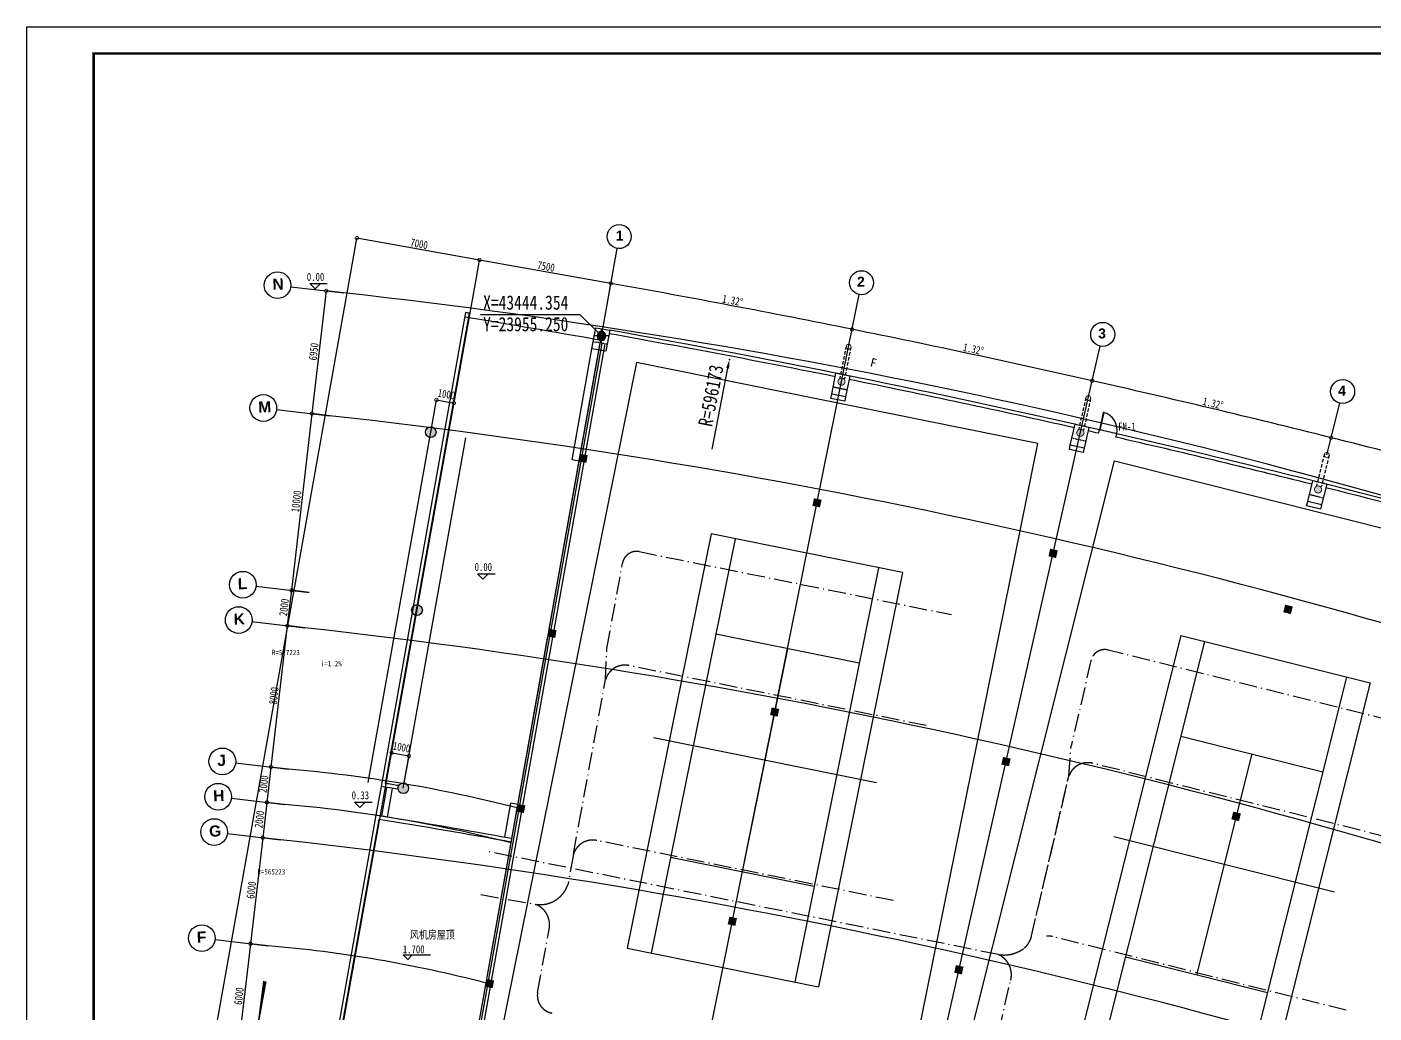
# Model space of a CAD drawing. Extents: x 24221263 to 48466785, y 43033036 to 86624613.
# Drawn here: x 24221263 to 24296984, y 43236325 to 43291764 of the extents above; entities that cross this region are included whole.
import ezdxf

# ---------------------------------------------------------------- set-up
doc = ezdxf.new("R2010")
doc.units = 0
doc.header["$MEASUREMENT"] = 0
doc.linetypes.add('CENTER', pattern=[1550, 1000, -250, 50, -250])
doc.linetypes.add('HIDDEN', pattern=[9.525, 6.35, -3.175])
doc.layers.get('0').update_dxf_attribs({"linetype": 'CONTINUOUS'})
doc.layers.get('DEFPOINTS').update_dxf_attribs({"linetype": 'CONTINUOUS'})
for name, color, linetype in [('AC-Q', 7, 'CENTER'), ('AC-W', 7, 'CONTINUOUS'), ('FRAME', 7, 'CONTINUOUS')]:
    doc.layers.add(name, color=color, linetype=linetype)
doc.styles.add('Q1', font='SimSun.ttf', dxfattribs={"width": 0.8, "height": 450})
doc.styles.add('Q200', font='SimSun.ttf', dxfattribs={"width": 0.8, "height": 450})
doc.styles.add('T-SG-01$0$Arial', font='ARIALBD.TTF')
doc.dimstyles.new('Q2', dxfattribs={"dimscale": 150, "dimtxt": 2.5, "dimasz": 2.5, "dimexe": 0, "dimexo": 0, "dimgap": 0.5, "dimtad": 1, "dimdec": 4, "dimdsep": 46, "dimtxsty": 'Q200', "dimblk1": 'DOTSMALL', "dimblk2": 'DOTSMALL', "dimsah": 1, "dimcen": 2.5, "dimadec": 0, "dimazin": 0, "dimtfac": 1, "dimtdec": 3, "dimtmove": 2, "dimatfit": 3, "dimldrblk": 'DOTSMALL', "dimfxl": 1, "dimtolj": 1, "dimtzin": 10, "dimarcsym": 0})

# ---------------------------------------------------------------- blocks, each defined once
blk = doc.blocks.new('_DOTSMALL')
at = {"color": 0, "linetype": 'ByBlock', "const_width": 0.5}
blk.add_lwpolyline([(-0.0625, 0, 1), (0.0625, 0, 1)], format="xyb", close=True, dxfattribs=at)
blk = doc.blocks.new('*D97')
at = {"color": 0, "linetype": 'ByBlock'}
for p, q in [((24238081, 43276928), (24237281, 43270025)), ((24239074, 43276813), (24238081, 43276928)), ((24238274, 43269909), (24237281, 43270025))]:
    blk.add_line(p, q, dxfattribs=at)
at = {"layer": 'DEFPOINTS', "color": 0, "linetype": 'ByBlock'}
for p in [(24239074, 43276813), (24237281, 43270025), (24238274, 43269909)]:
    blk.add_point(p, dxfattribs=at)
at = {"color": 0, "linetype": 'ByBlock', "xscale": 375, "yscale": 375, "zscale": 375}
for p, rotation in [((24238081, 43276928), 83.38806933164877), ((24237281, 43270025), 263.3880693316488)]:
    blk.add_blockref('_DOTSMALL', p, dxfattribs=dict(at, rotation=rotation))
at = {"color": 0, "linetype": 'ByBlock', "insert": (24237383, 43273511), "char_height": 450, "attachment_point": 5, "rotation": 83.38807, "style": 'Q200'}
blk.add_mtext('\\A1;6950', dxfattribs=at)
blk = doc.blocks.new('*D98')
at = {"color": 0, "linetype": 'ByBlock'}
for p, q in [((24237281, 43270025), (24236129, 43260091)), ((24238274, 43269909), (24237281, 43270025)), ((24237122, 43259976), (24236129, 43260091))]:
    blk.add_line(p, q, dxfattribs=at)
at = {"layer": 'DEFPOINTS', "color": 0, "linetype": 'ByBlock'}
for p in [(24238274, 43269909), (24236129, 43260091), (24237122, 43259976)]:
    blk.add_point(p, dxfattribs=at)
at = {"color": 0, "linetype": 'ByBlock', "xscale": 375, "yscale": 375, "zscale": 375}
for p, rotation in [((24237281, 43270025), 83.38686714553275), ((24236129, 43260091), 263.3868671455327)]:
    blk.add_blockref('_DOTSMALL', p, dxfattribs=dict(at, rotation=rotation))
at = {"color": 0, "linetype": 'ByBlock', "insert": (24236407, 43265092), "char_height": 450, "attachment_point": 5, "rotation": 83.38687, "style": 'Q200'}
blk.add_mtext('\\A1;10000', dxfattribs=at)
blk = doc.blocks.new('*D99')
at = {"color": 0, "linetype": 'ByBlock'}
for p, q in [((24236129, 43260091), (24235899, 43258104)), ((24237122, 43259976), (24236129, 43260091)), ((24236892, 43257989), (24235899, 43258104))]:
    blk.add_line(p, q, dxfattribs=at)
at = {"layer": 'DEFPOINTS', "color": 0, "linetype": 'ByBlock'}
for p in [(24237122, 43259976), (24235899, 43258104), (24236892, 43257989)]:
    blk.add_point(p, dxfattribs=at)
at = {"color": 0, "linetype": 'ByBlock', "xscale": 375, "yscale": 375, "zscale": 375}
for p, rotation in [((24236129, 43260091), 83.38489562078216), ((24235899, 43258104), 263.3848956207821)]:
    blk.add_blockref('_DOTSMALL', p, dxfattribs=dict(at, rotation=rotation))
at = {"color": 0, "linetype": 'ByBlock', "insert": (24235716, 43259132), "char_height": 450, "attachment_point": 5, "rotation": 83.3849, "style": 'Q200'}
blk.add_mtext('\\A1;2000', dxfattribs=at)
blk = doc.blocks.new('*D100')
at = {"color": 0, "linetype": 'ByBlock'}
for p, q in [((24235899, 43258104), (24234977, 43250158)), ((24236892, 43257989), (24235899, 43258104)), ((24235971, 43250042), (24234977, 43250158))]:
    blk.add_line(p, q, dxfattribs=at)
at = {"layer": 'DEFPOINTS', "color": 0, "linetype": 'ByBlock'}
for p in [(24236892, 43257989), (24234977, 43250158), (24235971, 43250042)]:
    blk.add_point(p, dxfattribs=at)
at = {"color": 0, "linetype": 'ByBlock', "xscale": 375, "yscale": 375, "zscale": 375}
for p, rotation in [((24235899, 43258104), 83.38797624796558), ((24234977, 43250158), 263.3879762479656)]:
    blk.add_blockref('_DOTSMALL', p, dxfattribs=dict(at, rotation=rotation))
at = {"color": 0, "linetype": 'ByBlock', "insert": (24235140, 43254166), "char_height": 450, "attachment_point": 5, "rotation": 83.38798, "style": 'Q200'}
blk.add_mtext('\\A1;8000', dxfattribs=at)
blk = doc.blocks.new('*D101')
at = {"color": 0, "linetype": 'ByBlock'}
for p, q in [((24234977, 43250158), (24234747, 43248171)), ((24235971, 43250042), (24234977, 43250158)), ((24235740, 43248056), (24234747, 43248171))]:
    blk.add_line(p, q, dxfattribs=at)
at = {"layer": 'DEFPOINTS', "color": 0, "linetype": 'ByBlock'}
for p in [(24235971, 43250042), (24234747, 43248171), (24235740, 43248056)]:
    blk.add_point(p, dxfattribs=at)
at = {"color": 0, "linetype": 'ByBlock', "xscale": 375, "yscale": 375, "zscale": 375}
for p, rotation in [((24234977, 43250158), 83.38331441887004), ((24234747, 43248171), 263.38331441887)]:
    blk.add_blockref('_DOTSMALL', p, dxfattribs=dict(at, rotation=rotation))
at = {"color": 0, "linetype": 'ByBlock', "insert": (24234564, 43249199), "char_height": 450, "attachment_point": 5, "rotation": 83.38331, "style": 'Q200'}
blk.add_mtext('\\A1;2000', dxfattribs=at)
blk = doc.blocks.new('*D102')
at = {"color": 0, "linetype": 'ByBlock'}
for p, q in [((24234747, 43248171), (24234517, 43246184)), ((24235741, 43248056), (24234747, 43248171)), ((24235510, 43246069), (24234517, 43246184))]:
    blk.add_line(p, q, dxfattribs=at)
at = {"layer": 'DEFPOINTS', "color": 0, "linetype": 'ByBlock'}
for p in [(24235741, 43248056), (24234517, 43246184), (24235510, 43246069)]:
    blk.add_point(p, dxfattribs=at)
at = {"color": 0, "linetype": 'ByBlock', "xscale": 375, "yscale": 375, "zscale": 375}
for p, rotation in [((24234747, 43248171), 83.3855137520317), ((24234517, 43246184), 263.3855137520317)]:
    blk.add_blockref('_DOTSMALL', p, dxfattribs=dict(at, rotation=rotation))
at = {"color": 0, "linetype": 'ByBlock', "insert": (24234334, 43247212), "char_height": 450, "attachment_point": 5, "rotation": 83.38551, "style": 'Q200'}
blk.add_mtext('\\A1;2000', dxfattribs=at)
blk = doc.blocks.new('*D103')
at = {"color": 0, "linetype": 'ByBlock'}
for p, q in [((24234517, 43246184), (24233826, 43240224)), ((24235510, 43246069), (24234517, 43246184)), ((24234819, 43240109), (24233826, 43240224))]:
    blk.add_line(p, q, dxfattribs=at)
at = {"layer": 'DEFPOINTS', "color": 0, "linetype": 'ByBlock'}
for p in [(24235510, 43246069), (24233826, 43240224), (24234819, 43240109)]:
    blk.add_point(p, dxfattribs=at)
at = {"color": 0, "linetype": 'ByBlock', "xscale": 375, "yscale": 375, "zscale": 375}
for p, rotation in [((24234517, 43246184), 83.38673745668484), ((24233826, 43240224), 263.3867374566848)]:
    blk.add_blockref('_DOTSMALL', p, dxfattribs=dict(at, rotation=rotation))
at = {"color": 0, "linetype": 'ByBlock', "insert": (24233873, 43243239), "char_height": 450, "attachment_point": 5, "rotation": 83.38674, "style": 'Q200'}
blk.add_mtext('\\A1;6000', dxfattribs=at)
blk = doc.blocks.new('*D104')
at = {"color": 0, "linetype": 'ByBlock'}
for p, q in [((24233826, 43240224), (24233135, 43234264)), ((24234819, 43240109), (24233826, 43240224)), ((24234128, 43234149), (24233135, 43234264))]:
    blk.add_line(p, q, dxfattribs=at)
at = {"layer": 'DEFPOINTS', "color": 0, "linetype": 'ByBlock'}
for p in [(24234819, 43240109), (24233135, 43234264), (24234128, 43234149)]:
    blk.add_point(p, dxfattribs=at)
at = {"color": 0, "linetype": 'ByBlock', "xscale": 375, "yscale": 375, "zscale": 375}
for p, rotation in [((24233826, 43240224), 83.38694707614158), ((24233135, 43234264), 263.3869470761416)]:
    blk.add_blockref('_DOTSMALL', p, dxfattribs=dict(at, rotation=rotation))
at = {"color": 0, "linetype": 'ByBlock', "insert": (24233182, 43237279), "char_height": 450, "attachment_point": 5, "rotation": 83.38695, "style": 'Q200'}
blk.add_mtext('\\A1;6000', dxfattribs=at)
blk = doc.blocks.new('*D106')
at = {"color": 0, "linetype": 'ByBlock'}
blk.add_arc((24148884, 42687479), 599173, 74.60798, 75.92798, dxfattribs=at)
at = {"layer": 'DEFPOINTS', "color": 0, "linetype": 'ByBlock'}
for p in [(24295054, 43270611), (24294324, 43267701), (24303476, 43266365), (24308183, 43266125), (24307652, 43264197)]:
    blk.add_point(p, dxfattribs=at)
at = {"color": 0, "linetype": 'ByBlock', "xscale": 375, "yscale": 375, "zscale": 375}
for p, rotation in [((24294567, 43268671), 165.9279804359948), ((24307917, 43265161), 344.6079804358429)]:
    blk.add_blockref('_DOTSMALL', p, dxfattribs=dict(at, rotation=rotation))
at = {"color": 0, "linetype": 'ByBlock', "insert": (24301329, 43267244), "char_height": 450, "attachment_point": 5, "rotation": 345.26798, "style": 'Q200'}
blk.add_mtext('\\A1;1.32°', dxfattribs=at)
blk = doc.blocks.new('*D107')
at = {"color": 0, "linetype": 'ByBlock'}
blk.add_arc((24148884, 42687479), 599173, 75.92798, 77.24798, dxfattribs=at)
at = {"layer": 'DEFPOINTS', "color": 0, "linetype": 'ByBlock'}
for p in [(24281361, 43272848), (24280920, 43270897), (24295054, 43270611), (24290100, 43269773), (24294324, 43267701)]:
    blk.add_point(p, dxfattribs=at)
at = {"color": 0, "linetype": 'ByBlock', "xscale": 375, "yscale": 375, "zscale": 375}
for p, rotation in [((24281140, 43271873), 167.2479804356697), ((24294567, 43268671), 345.9279804358637)]:
    blk.add_blockref('_DOTSMALL', p, dxfattribs=dict(at, rotation=rotation))
at = {"color": 0, "linetype": 'ByBlock', "insert": (24287933, 43270602), "char_height": 450, "attachment_point": 5, "rotation": 346.58798, "style": 'Q200'}
blk.add_mtext('\\A1;1.32°', dxfattribs=at)
blk = doc.blocks.new('*D108')
at = {"color": 0, "linetype": 'ByBlock'}
blk.add_arc((24148884, 42687479), 599173, 77.24798, 78.56798, dxfattribs=at)
at = {"layer": 'DEFPOINTS', "color": 0, "linetype": 'ByBlock'}
for p in [(24268039, 43276725), (24267445, 43273784), (24276649, 43272871), (24281361, 43272848), (24280920, 43270897)]:
    blk.add_point(p, dxfattribs=at)
at = {"color": 0, "linetype": 'ByBlock', "xscale": 375, "yscale": 375, "zscale": 375}
for p, rotation in [((24267643, 43274764), 168.5679804358736), ((24281140, 43271873), 347.2479804360562)]:
    blk.add_blockref('_DOTSMALL', p, dxfattribs=dict(at, rotation=rotation))
at = {"color": 0, "linetype": 'ByBlock', "insert": (24274463, 43273651), "char_height": 450, "attachment_point": 5, "rotation": 347.90798, "style": 'Q200'}
blk.add_mtext('\\A1;1.32°', dxfattribs=at)
blk = doc.blocks.new('*D109')
at = {"color": 0, "linetype": 'ByBlock'}
blk.add_arc((24148884, 42687479), 599173, 78.56798, 79.88798, dxfattribs=at)
at = {"layer": 'DEFPOINTS', "color": 0, "linetype": 'ByBlock'}
for p in [(24254258, 43278329), (24268039, 43276725), (24253907, 43276360), (24263129, 43275659), (24267445, 43273784)]:
    blk.add_point(p, dxfattribs=at)
at = {"color": 0, "linetype": 'ByBlock', "xscale": 375, "yscale": 375, "zscale": 375}
for p, rotation in [((24254083, 43277344), 169.8879804356122), ((24267643, 43274764), 348.5679804356145)]:
    blk.add_blockref('_DOTSMALL', p, dxfattribs=dict(at, rotation=rotation))
at = {"color": 0, "linetype": 'ByBlock', "insert": (24260926, 43276388), "char_height": 450, "attachment_point": 5, "rotation": 349.22798, "style": 'Q200'}
blk.add_mtext('\\A1;1.32°', dxfattribs=at)
blk = doc.blocks.new('A$C78551AF3')
for points in [[(500, 1500, 0.4142136), (1500, 500), (1500, 1500)], [(1500, 2500), (1500, 1500), (2500, 1500, 0.4142136)]]:
    blk.add_hatch(color=256).paths.add_polyline_path(points)
for p, q in [((0, 1500), (3000, 1500)), ((1500, 0), (1500, 3000))]:
    blk.add_line(p, q)
blk.add_circle((1500, 1500), 1000)
blk = doc.blocks.new('A$C5D383393')
at = {"xscale": 0.25, "yscale": 0.25, "zscale": 0.25}
blk.add_blockref('A$C78551AF3', (0, 0), dxfattribs=at)
blk = doc.blocks.new('*D110')
at = {"color": 0, "linetype": 'ByBlock'}
for p, q in [((24246523, 43277677), (24246699, 43278661)), ((24254083, 43277344), (24246699, 43278661)), ((24253907, 43276360), (24254083, 43277344))]:
    blk.add_line(p, q, dxfattribs=at)
at = {"layer": 'DEFPOINTS', "color": 0, "linetype": 'ByBlock'}
for p in [(24246699, 43278661), (24246523, 43277677), (24253907, 43276360)]:
    blk.add_point(p, dxfattribs=at)
at = {"color": 0, "linetype": 'ByBlock', "xscale": 375, "yscale": 375, "zscale": 375}
for p, rotation in [((24246699, 43278661), 169.8879804358593), ((24254083, 43277344), 349.8879804358593)]:
    blk.add_blockref('_DOTSMALL', p, dxfattribs=dict(at, rotation=rotation))
at = {"color": 0, "linetype": 'ByBlock', "insert": (24250443, 43278298), "char_height": 450, "attachment_point": 5, "rotation": 349.88798, "style": 'Q200'}
blk.add_mtext('\\A1;7500', dxfattribs=at)
blk = doc.blocks.new('*D111')
at = {"color": 0, "linetype": 'ByBlock'}
for p, q in [((24243957, 43268981), (24244280, 43270796)), ((24244280, 43270796), (24245265, 43270620)), ((24244941, 43268805), (24245265, 43270620))]:
    blk.add_line(p, q, dxfattribs=at)
at = {"layer": 'DEFPOINTS', "color": 0, "linetype": 'ByBlock'}
for p in [(24245265, 43270620), (24243957, 43268981), (24244941, 43268805)]:
    blk.add_point(p, dxfattribs=at)
at = {"color": 0, "linetype": 'ByBlock', "xscale": 375, "yscale": 375, "zscale": 375}
for p, rotation in [((24244280, 43270796), 169.8879804355611), ((24245265, 43270620), 349.8879804355611)]:
    blk.add_blockref('_DOTSMALL', p, dxfattribs=dict(at, rotation=rotation))
at = {"color": 0, "linetype": 'ByBlock', "insert": (24244845, 43271114), "char_height": 450, "attachment_point": 5, "rotation": 349.88798, "style": 'Q200'}
blk.add_mtext('\\A1;1000', dxfattribs=at)
blk = doc.blocks.new('*D112')
at = {"color": 0, "linetype": 'ByBlock'}
for p, q in [((24241434, 43249140), (24241758, 43250955)), ((24241758, 43250955), (24242742, 43250779)), ((24242419, 43248964), (24242742, 43250779))]:
    blk.add_line(p, q, dxfattribs=at)
at = {"layer": 'DEFPOINTS', "color": 0, "linetype": 'ByBlock'}
for p in [(24242742, 43250779), (24241434, 43249140), (24242419, 43248964)]:
    blk.add_point(p, dxfattribs=at)
at = {"color": 0, "linetype": 'ByBlock', "xscale": 375, "yscale": 375, "zscale": 375}
for p, rotation in [((24241758, 43250955), 169.8879804359814), ((24242742, 43250779), 349.8879804359814)]:
    blk.add_blockref('_DOTSMALL', p, dxfattribs=dict(at, rotation=rotation))
at = {"color": 0, "linetype": 'ByBlock', "insert": (24242322, 43251273), "char_height": 450, "attachment_point": 5, "rotation": 349.88798, "style": 'Q200'}
blk.add_mtext('\\A1;1000', dxfattribs=at)
blk = doc.blocks.new('*D113')
at = {"color": 0, "linetype": 'ByBlock'}
for p, q in [((24239632, 43278906), (24239808, 43279890)), ((24246699, 43278661), (24239808, 43279890)), ((24246523, 43277677), (24246699, 43278661))]:
    blk.add_line(p, q, dxfattribs=at)
at = {"layer": 'DEFPOINTS', "color": 0, "linetype": 'ByBlock'}
for p in [(24239808, 43279890), (24239632, 43278906), (24246523, 43277677)]:
    blk.add_point(p, dxfattribs=at)
at = {"color": 0, "linetype": 'ByBlock', "xscale": 375, "yscale": 375, "zscale": 375}
for p, rotation in [((24239808, 43279890), 169.8879804358506), ((24246699, 43278661), 349.8879804358506)]:
    blk.add_blockref('_DOTSMALL', p, dxfattribs=dict(at, rotation=rotation))
at = {"color": 0, "linetype": 'ByBlock', "insert": (24243306, 43279571), "char_height": 450, "attachment_point": 5, "rotation": 349.88798, "style": 'Q200'}
blk.add_mtext('\\A1;7000', dxfattribs=at)

msp = doc.modelspace()

# ---------------------------------------------------------------- hatches: boundary and pattern name
at = {"layer": 'AC-W'}
h = msp.add_hatch(color=7, dxfattribs=at)
edge = h.paths.add_edge_path()
edge.add_arc((24253555.78757, 43274390.87459), 200, 259.8879804354, 79.8879804354, ccw=False)
edge.add_arc((24253555.78757, 43274390.87459), 200, 79.8879804354, 259.8879804354, ccw=False)
h = msp.add_hatch(color=7, dxfattribs=at)
edge = h.paths.add_edge_path()
edge.add_arc((24243956.82444, 43268980.8456), 300, 0, 360)
edge = h.paths.add_edge_path()
edge.add_arc((24243187.7976, 43258973.16482), 300, 0, 360)
edge = h.paths.add_edge_path()
edge.add_arc((24242418.65585, 43248964.83969), 300, 0, 360)
edge = h.paths.add_edge_path()
edge.add_arc((24267048.80837, 43271824.20992), 200, 258.5679804356, 78.5679804356, ccw=False)
edge.add_arc((24267048.80837, 43271824.20992), 200, 78.5679804357, 258.5679804356, ccw=False)
edge = h.paths.add_edge_path()
edge.add_arc((24280478.08784, 43268946.72773), 200, 257.2479804358, 77.2479804358, ccw=False)
edge.add_arc((24280478.08784, 43268946.72773), 200, 77.2479804358, 257.2479804358, ccw=False)
edge = h.paths.add_edge_path()
edge.add_arc((24293838.03795, 43265760.97678), 200, 255.9279804359, 75.9279804359, ccw=False)
edge.add_arc((24293838.03795, 43265760.97678), 200, 75.927980436, 255.9279804359, ccw=False)

# ---------------------------------------------------------------- linework, layer by layer
at = {"layer": 'AC-Q'}
for p, q in [((24255673.10221, 43262265.59868), (24273239.97916, 43258722.49514)), ((24253856.34364, 43256825.0413), (24254740.20435, 43261623.96423)), ((24253790.36595, 43255086.6096), (24253856.34364, 43256825.0413)), ((24299419.69608, 43252388.31626), (24282046.88636, 43256734.9987)), ((24281073.45403, 43256139.91223), (24279957.94068, 43251337.06294)), ((24271811.95397, 43252483.4687), (24255105.04647, 43255861.28912)), ((24252290.37835, 43246942.4248), (24253790.36595, 43255086.6096)), ((24279828.20827, 43249650.99603), (24279957.94068, 43251337.06294)), ((24297705.81452, 43246221.68696), (24281172.2225, 43250365.44903)), ((24277734.34511, 43240661.59732), (24279828.62972, 43249652.80544)), ((24277999.99705, 43241802.09747), (24279828.62972, 43249652.80544)), ((24251979.03548, 43245251.98823), (24252290.37835, 43246942.4248)), ((24275864.4278, 43239612.8132), (24247224.04228, 43245395.83042)), ((24269968.35414, 43242650.55849), (24253293.7613, 43246026.65928)), ((24251979.03548, 43245251.98823), (24251661.65766, 43243528.78492)), ((24246778.44044, 43242987.12603), (24249853.05092, 43242437.55686)), ((24249967.75819, 43237487.75095), (24250614.05653, 43241027.97076)), ((24295411.2637, 43236484.12977), (24278909.87284, 43240624.68561)), ((24275194.09432, 43232248.03699), (24276559.67946, 43238169.67556))]:
    msp.add_line(p, q, dxfattribs=at)
at = {"layer": 'AC-Q', "ltscale": 300}
for centre, radius, start, end in [((24255526.97132, 43261479.0583), 800, 79.475053667, 169.5642731435), ((24254877.26413, 43254745.27126), 1139.02618, 78.4642165826, 162.6524953157), ((24280893.83524, 43249267.73213), 1132.46716, 75.7694831393, 160.2128408714), ((24253064.70616, 43244912.42518), 1137.53413, 78.3834353207, 162.6319869082), ((24250096.4241, 43244078.59985), 1658.99143, 261.5642953236, 340.6453068531), ((24249400.63191, 43241283.087), 1239.95307, 348.12678693, 68.6005498864), ((24278681.04343, 43239651.21907), 1000, 76.7718358272, 96.3954937779), ((24276169.03725, 43241519.48356), 1930.84924, 260.9231371969, 305.4014158905), ((24275359.29297, 43238480.41505), 1239.95434, 345.4866490314, 65.9595308357), ((24250951.49962, 43237308.16028), 1000, 169.6540815536, 259.4835931764)]:
    msp.add_arc(centre, radius, start, end, dxfattribs=at)
at = {"layer": 'AC-Q'}
for centre, radius, start, end in [((24281852.71155, 43255958.92129), 800, 75.952955025, 166.9242731434), ((24276469.16214, 43240957.22303), 1300, 311.4441559943, 346.9242731434)]:
    msp.add_arc(centre, radius, start, end, dxfattribs=at)
at = {"layer": 'AC-W', "color": 7, "ltscale": 300}
for p, q in [((24231706.78535, 43234466.75284), (24239632.17172, 43278905.61949)), ((24238552.25657, 43232980.96956), (24246523.4363, 43277676.60672)), ((24245927.11061, 43231615.70343), (24253906.93408, 43276359.80733)), ((24256513.69242, 43219728.3355), (24267444.70539, 43273784.19046)), ((24268746.19193, 43217107.69689), (24280919.55146, 43270897.39681)), ((24240444.98113, 43249289.39717), (24243956.82444, 43268980.8456)), ((24242418.54093, 43248964.19535), (24245930.22717, 43268654.76298))]:
    msp.add_line(p, q, dxfattribs=at)
at = {"layer": 'AC-W', "color": 7}
for p, q in [((24253906.93408, 43276359.80733), (24254433.65383, 43279313.20644)), ((24236094.42847, 43277158.65242), (24239074.47062, 43276813.18354)), ((24237155.60534, 43277335.45025), (24238144.36519, 43277335.45025)), ((24237155.60534, 43277335.45025), (24237455.60534, 43277035.45025)), ((24237755.60534, 43277335.45025), (24237455.60534, 43277035.45025)), ((24267444.70539, 43273784.19046), (24268039.32078, 43276724.67214)), ((24245917.32861, 43275701.97427), (24241167.65172, 43249069.80164)), ((24246114.67251, 43275669.38634), (24241400.13478, 43249234.24441)), ((24246763.30903, 43275605.75811), (24252340.90405, 43275605.75811)), ((24253555.78757, 43274390.87459), (24252340.90405, 43275605.75811)), ((24250614.9356, 43257901.06291), (24253485.55827, 43273997.08804)), ((24250733.07156, 43257879.99412), (24253603.69211, 43273976.00736)), ((24250890.58618, 43257851.9024), (24253761.1973, 43273947.86276)), ((24251906.62843, 43267422.03564), (24253021.54242, 43273673.5308)), ((24280919.55146, 43270897.39681), (24281581.74691, 43273823.40043)), ((24255533.91246, 43272902.66566), (24247407.5021, 43232716.08265)), ((24278077.60538, 43268343.94765), (24255533.91246, 43272902.66566)), ((24294324.32064, 43267700.95852), (24295053.74467, 43270610.93113)), ((24235294.00256, 43270254.89848), (24238274.04471, 43269909.4296)), ((24281497.71041, 43268920.17058), (24281542.18391, 43269115.16316)), ((24282472.3235, 43268697.02322), (24282517.12385, 43268891.94097)), ((24269951.19501, 43228157.36464), (24278077.60538, 43268343.94765)), ((24272416.31811, 43227599.47289), (24282385.11326, 43267369.09852)), ((24282385.11326, 43267369.09852), (24304694.90325, 43261776.84759)), ((24259721.796, 43263266.42812), (24255010.46004, 43239968.01157)), ((24261064.61597, 43262994.88709), (24256353.28001, 43239696.47054)), ((24270474.15736, 43261092.11783), (24259721.796, 43263266.42812)), ((24269131.33739, 43261363.65886), (24264420.00143, 43238065.24232)), ((24246585.12898, 43261024.45552), (24247573.88883, 43261024.45552)), ((24246585.12898, 43261024.45552), (24246885.12898, 43260724.45552)), ((24247185.12898, 43261024.45552), (24246885.12898, 43260724.45552)), ((24270474.15736, 43261092.11783), (24265762.82139, 43237793.70129)), ((24234142.43962, 43260321.42463), (24237122.48178, 43259975.95575)), ((24233912.12704, 43258334.72986), (24236892.16919, 43257989.26098)), ((24246032.4638, 43232206.43506), (24250544.70629, 43257507.27633)), ((24246150.59975, 43232185.3662), (24250662.84226, 43257486.20754)), ((24246185.21057, 43231468.13385), (24250820.35688, 43257458.11582)), ((24268044.18224, 43255987.47818), (24259977.46082, 43257618.70641)), ((24286125.18815, 43257550.07121), (24280345.71838, 43234493.38825)), ((24286125.18815, 43257550.07121), (24296765.98798, 43254882.81065)), ((24264010.82153, 43256803.09229), (24261473.79586, 43244257.03711)), ((24287454.07564, 43257216.96757), (24281674.60587, 43234160.28461)), ((24295437.10049, 43255215.9143), (24289657.63072, 43232159.23134)), ((24296765.98798, 43254882.81065), (24290986.51821, 43231826.12769)), ((24269010.43549, 43249262.54289), (24256474.18191, 43251797.58651)), ((24286120.44536, 43251896.56765), (24294103.47021, 43249895.51438)), ((24290111.95779, 43250896.04101), (24286999.74857, 43238480.15789)), ((24232990.87669, 43250387.95077), (24235970.91885, 43250042.48189)), ((24232760.47865, 43248401.26591), (24235740.52081, 43248055.79703)), ((24241167.65172, 43249069.80164), (24240878.51492, 43247448.56687)), ((24241482.68096, 43249013.6182), (24241193.54415, 43247392.38342)), ((24241797.7102, 43248957.43476), (24241508.57339, 43247336.19998)), ((24239673.93628, 43248189.18273), (24240662.69613, 43248189.18273)), ((24239673.93628, 43248189.18273), (24239973.93628, 43247889.18273)), ((24240273.93628, 43248189.18273), (24239973.93628, 43247889.18273)), ((24248123.02393, 43246206.7803), (24248465.39186, 43248126.49019)), ((24248788.97377, 43247662.61264), (24248824.08843, 43247859.50593)), ((24240877.92891, 43247445.28106), (24238393.32975, 43233513.74942)), ((24241040.17785, 43247215.91023), (24238625.82647, 43233678.26879)), ((24232530.16606, 43246414.57114), (24235510.20822, 43246069.10226)), ((24282352.76157, 43246242.98835), (24294758.94479, 43243133.21055)), ((24265507.15657, 43243441.423), (24257440.43515, 43245072.65122)), ((24231839.22831, 43240454.48683), (24234819.27046, 43240109.01795)), ((24242415.84384, 43239593.95549), (24243949.70787, 43239593.95549)), ((24242415.84384, 43239593.95549), (24242665.84384, 43239343.95549)), ((24242915.84384, 43239593.95549), (24242665.84384, 43239343.95549)), ((24255010.46004, 43239968.01157), (24265762.82139, 43237793.70129)), ((24283008.23614, 43239480.68452), (24290991.261, 43237479.63125))]:
    msp.add_line(p, q, dxfattribs=at)
at = {"layer": 'AC-W', "color": 7, "linetype": 'HIDDEN', "ltscale": 30}
for p, q in [((24267310.33101, 43273813.41034), (24266950.46461, 43272033.80529)), ((24267579.87516, 43273758.90393), (24267220.00876, 43271979.29888)), ((24280785.88586, 43270929.70443), (24280385.11943, 43269158.86162)), ((24281054.10286, 43270869.00318), (24280653.33643, 43269098.16037)), ((24294191.43475, 43267736.33673), (24293749.98099, 43265975.19603)), ((24294458.18224, 43267669.47286), (24294016.72848, 43265908.33216))]:
    msp.add_line(p, q, dxfattribs=at)
at = {"layer": 'AC-W', "color": 7, "linetype": 'ByBlock'}
msp.add_line((24259784.39206, 43268034.17179), (24260651.24247, 43272572.06105), dxfattribs=at)
at = {"layer": 'AC-W', "color": 7}
msp.add_lwpolyline([(24240583.20444, 43276304.0755, 0, 0, 0), (24234635.54292, 43238112.62624, 200, 0, 0), (24234028.00145, 43234211.44771, 0, 0, 0)], format="xyseb", dxfattribs=at)
for points in [[(24253232.23033, 43274854.89044), (24254019.80342, 43274714.43184), (24253809.11552, 43273533.0722), (24253021.54242, 43273673.5308)], [(24281542.18391, 43269115.16316), (24281590.92272, 43269104.00393), (24281814.10741, 43270078.7801), (24281765.3686, 43270089.93934)]]:
    msp.add_lwpolyline(points, close=True, dxfattribs=at)
at = {"layer": 'AC-W', "color": 7, "const_width": 50}
for points in [[(24253590.90222, 43274587.76787, -1), (24253520.67292, 43274193.98132, -1), (24253590.90222, 43274587.76787, -1)], [(24267088.4494, 43272020.24204, -1), (24267009.16735, 43271628.17781, -1), (24267088.4494, 43272020.24204, -1)], [(24267088.4494, 43272020.24204, -1), (24267009.16735, 43271628.17781, -1), (24267088.4494, 43272020.24204, -1)], [(24280522.2342, 43269141.79463, -1), (24280433.94147, 43268751.66082, -1), (24280522.2342, 43269141.79463, -1)], [(24280522.2342, 43269141.79463, -1), (24280433.94147, 43268751.66082, -1), (24280522.2342, 43269141.79463, -1)], [(24293886.66622, 43265954.97496, -1), (24293789.40968, 43265566.97861, -1), (24293886.66622, 43265954.97496, -1)], [(24293886.66622, 43265954.97496, -1), (24293789.40968, 43265566.97861, -1), (24293886.66622, 43265954.97496, -1)]]:
    msp.add_lwpolyline(points, format="xyb", dxfattribs=at)
for points in [[(24267310.33101, 43273813.41034, 0.9999977471), (24267579.87516, 43273758.90393, 0.9999977471)], [(24294458.18224, 43267669.47286, -0.9999977471), (24294191.43475, 43267736.33673, -0.9999977471)]]:
    msp.add_lwpolyline(points, format="xyb", close=True, dxfattribs=at)
at = {"layer": 'AC-W', "color": 7}
for points in [[(24267520.15465, 43272136.9921), (24267282.30849, 43270960.79942), (24266498.18004, 43271119.36353), (24266736.0262, 43272295.5562)], [(24267520.15465, 43272136.9921), (24267282.30849, 43270960.79942), (24266498.18005, 43271119.36353), (24266736.0262, 43272295.5562)], [(24267282.30849, 43270960.79942), (24267232.75721, 43270715.75928), (24266448.62876, 43270874.32339), (24266498.18005, 43271119.36353)], [(24280956.51438, 43269248.56882), (24280691.6362, 43268078.16737), (24279911.36857, 43268254.75282), (24280176.24675, 43269425.15427)], [(24280956.51438, 43269248.56882), (24280691.6362, 43268078.16737), (24279911.36857, 43268254.75282), (24280176.24675, 43269425.15427)], [(24280691.6362, 43268078.16737), (24280636.45325, 43267834.33373), (24279856.18562, 43268010.91918), (24279911.36857, 43268254.75282)], [(24294323.29083, 43266051.71659), (24294031.52122, 43264887.72755), (24293255.52852, 43265082.24063), (24293547.29814, 43266246.22967)], [(24294323.29083, 43266051.71659), (24294031.52122, 43264887.72755), (24293255.52853, 43265082.24063), (24293547.29814, 43266246.22967)], [(24294031.52122, 43264887.72755), (24293970.73588, 43264645.22983), (24293194.74319, 43264839.74291), (24293255.52853, 43265082.24063)]]:
    msp.add_lwpolyline(points, dxfattribs=at)
at = {"layer": 'AC-W', "color": 7, "linetype": 'HIDDEN', "const_width": 50}
msp.add_lwpolyline([(24281054.10286, 43270869.00318, -0.9999977471), (24280785.88586, 43270929.70443, -0.9999977471)], format="xyb", close=True, dxfattribs=at)
at = {"layer": 'AC-W', "color": 7, "const_width": 40}
for points in [[(24252370.75385, 43267745.7571), (24252764.51261, 43267675.37218), (24252694.12769, 43267281.61342), (24252300.36893, 43267351.99834), (24252370.75385, 43267745.7571)], [(24265514.40685, 43265247.4322), (24265906.46665, 43265168.12827), (24265827.16272, 43264776.06847), (24265435.10292, 43264855.3724), (24265514.40685, 43265247.4322)], [(24278793.10978, 43262407.37091), (24279183.23867, 43262319.05641), (24279094.92417, 43261928.92752), (24278704.79528, 43262017.24202), (24278793.10978, 43262407.37091)], [(24292002.8644, 43259262.171), (24292390.85532, 43259164.8928), (24292293.57712, 43258776.90189), (24291905.5862, 43258874.18008), (24292002.8644, 43259262.171)], [(24250615.01341, 43257901.049), (24251008.77217, 43257830.66408), (24250938.38725, 43257436.90532), (24250544.62848, 43257507.29024), (24250615.01341, 43257901.049)], [(24263135.94528, 43253485.50547), (24263528.00508, 43253406.20153), (24263448.70115, 43253014.14173), (24263056.64135, 43253093.44567), (24263135.94528, 43253485.50547)], [(24276144.32801, 43250703.35642), (24276534.4569, 43250615.04192), (24276446.1424, 43250224.91304), (24276056.01352, 43250313.22753), (24276144.32801, 43250703.35642)], [(24248859.28089, 43248056.38531), (24249253.03965, 43247986.00038), (24249182.65472, 43247592.24162), (24248788.89596, 43247662.62654), (24248859.28089, 43248056.38531)], [(24289085.16826, 43247622.28057), (24289473.15917, 43247525.00237), (24289375.88098, 43247137.01146), (24288987.89006, 43247234.28965), (24289085.16826, 43247622.28057)], [(24260757.48371, 43241723.57873), (24261149.54351, 43241644.2748), (24261070.23958, 43241252.215), (24260678.17978, 43241331.51893), (24260757.48371, 43241723.57873)], [(24273495.54625, 43238999.34193), (24273885.67514, 43238911.02743), (24273797.36064, 43238520.89855), (24273407.23175, 43238609.21304), (24273495.54625, 43238999.34193)], [(24247103.54836, 43238211.7216), (24247497.30712, 43238141.33667), (24247426.9222, 43237747.57791), (24247033.16344, 43237817.96283), (24247103.54836, 43238211.7216)]]:
    msp.add_lwpolyline(points, dxfattribs=at)
at = {"layer": 'AC-W', "color": 7}
for centre, radius in [((24254552.16578, 43279977.72124), 675), ((24235349.41793, 43277245.01964), 750), ((24268173.10924, 43277386.28052), 675), ((24281730.74088, 43274481.75124), 675), ((24295217.86508, 43271265.67497), 675), ((24234548.99202, 43270341.2657), 750), ((24243956.82444, 43268980.8456), 300), ((24233397.42908, 43260407.79185), 750), ((24233167.1165, 43258421.09708), 750), ((24243187.7976, 43258973.16482), 300), ((24232245.86615, 43250474.31799), 750), ((24232015.46811, 43248487.63313), 750), ((24242418.65585, 43248964.83969), 300), ((24231785.15553, 43246500.93836), 750), ((24231094.21777, 43240540.85405), 750)]:
    msp.add_circle(centre, radius, dxfattribs=at)
at = {"layer": 'AC-W', "color": 7, "ltscale": 300}
for centre, radius, start, end in [((24199029.90291, 42916340.02518), 362690.59261, 71.5338955208, 83.661095556), ((24148883.81275, 42687478.92908), 595922.67138, 79.88798043582, 80.6331355212), ((24198478.96829, 42911871.97544), 360242.23383, 71.3113315384, 83.6577478121), ((24197545.10808, 42904301.91039), 355869.26464, 70.9139844038, 83.6520690943), ((24229015.05989, 43170156.45404), 80188.29019, 75.6980828304, 85.0237487632), ((24228911.42715, 43169379.29756), 78972.32527, 75.658496059, 85.0391903392), ((24196632.55719, 42896909.05037), 351317.82425, 70.4991411222, 83.6465047565), ((24228489.48487, 43166215.08299), 74164.54595, 75.4923779205, 85.1039828783)]:
    msp.add_arc(centre, radius, start, end, dxfattribs=at)
at = {"layer": 'AC-W', "color": 7}
for centre, radius, start, end in [((24148883.80089, 42687478.85734), 596172.74409, 80.61360024334, 80.63282302667), ((24148883.81275, 42687478.92908), 596372.67138, 78.6063681068, 79.84955091921), ((24148883.81275, 42687478.92908), 596572.67138, 77.15187440986, 79.84956381121), ((24148883.81275, 42687478.92908), 596572.67138, 78.52952197082, 78.60635523732), ((24148883.81275, 42687478.92908), 596372.67138, 77.2864099525, 78.52950907344), ((24281542.18391, 43269115.16316), 1000, 347.103845549, 77.103845549), ((24148883.81275, 42687478.92908), 596572.67138, 77.20956380257, 77.28639706907), ((24148883.81275, 42687478.92908), 596372.67138, 77.15187440986, 77.20955091914), ((24148883.81275, 42687478.92908), 596572.67138, 77.05581668735, 77.15187440986), ((24148883.81275, 42687478.92908), 596572.67138, 74.51187440986, 77.05581668735), ((24148883.81275, 42687478.92908), 596372.67138, 75.9664099525, 77.05581668735), ((24148883.81275, 42687478.92908), 589022.67138, 79.88798043582, 79.92688948751), ((24148883.81275, 42687478.92908), 596572.67138, 75.88956380257, 75.96639706907), ((24148883.81275, 42687478.92908), 596372.67138, 74.6464099525, 75.88955091914), ((24148883.81275, 42687478.92908), 569322.67138, 80.5707496249, 80.6478233814), ((24148883.81275, 42687478.92908), 569122.67138, 80.5707080447, 80.6682270122), ((24148883.81275, 42687478.92908), 569422.67138, 79.8879804358, 79.9282287695), ((24148883.81275, 42687478.92908), 567472.67138, 79.8879804358, 80.6704958206), ((24148883.81275, 42687478.92908), 567272.67138, 79.8879804358, 80.6505694504)]:
    msp.add_arc(centre, radius, start, end, dxfattribs=at)
at = {"layer": 'AC-W', "color": 7, "linetype": 'HIDDEN', "ltscale": 10}
for start, end in [(79.84951221694, 79.9264486547), (78.52947032902, 78.60640676678), (78.52947032902, 78.60640676678), (77.20951221694, 77.2864486547), (77.20951221694, 77.2864486547), (75.88951221694, 75.9664486547), (75.88951221694, 75.9664486547)]:
    msp.add_arc((24148883.81275, 42687478.92908), 595772.67138, start, end, dxfattribs=at)
at = {"layer": 'AC-W', "color": 7, "linetype": 'ByBlock'}
msp.add_point((24260745.05861, 43273063.18072), dxfattribs=at)
msp.add_solid([(24260569.38919, 43272587.69708), (24260733.09574, 43272556.42503), (24260745.05861, 43273063.18072)], dxfattribs=at)
at = {"layer": 'AC-W', "color": 7}
for points in [[(24252370.75385, 43267745.7571), (24252764.51261, 43267675.37218), (24252300.36893, 43267351.99834), (24252694.12769, 43267281.61342)], [(24265514.40685, 43265247.4322), (24265906.46665, 43265168.12827), (24265435.10292, 43264855.3724), (24265827.16272, 43264776.06847)], [(24278793.10978, 43262407.37091), (24279183.23867, 43262319.05641), (24278704.79528, 43262017.24202), (24279094.92417, 43261928.92752)], [(24292002.8644, 43259262.171), (24292390.85532, 43259164.8928), (24291905.5862, 43258874.18008), (24292293.57712, 43258776.90189)], [(24250615.01341, 43257901.049), (24251008.77217, 43257830.66408), (24250544.62848, 43257507.29024), (24250938.38725, 43257436.90532)], [(24263135.94528, 43253485.50547), (24263528.00508, 43253406.20153), (24263056.64135, 43253093.44567), (24263448.70115, 43253014.14173)], [(24276144.32801, 43250703.35642), (24276534.4569, 43250615.04192), (24276056.01352, 43250313.22753), (24276446.1424, 43250224.91304)], [(24248859.28089, 43248056.38531), (24249253.03965, 43247986.00038), (24248788.89596, 43247662.62654), (24249182.65472, 43247592.24162)], [(24289085.16826, 43247622.28057), (24289473.15917, 43247525.00237), (24288987.89006, 43247234.28965), (24289375.88098, 43247137.01146)], [(24260757.48371, 43241723.57873), (24261149.54351, 43241644.2748), (24260678.17978, 43241331.51893), (24261070.23958, 43241252.215)], [(24273495.54625, 43238999.34193), (24273885.67514, 43238911.02743), (24273407.23175, 43238609.21304), (24273797.36064, 43238520.89855)], [(24247103.54836, 43238211.7216), (24247497.30712, 43238141.33667), (24247033.16344, 43237817.96283), (24247426.9222, 43237747.57791)]]:
    msp.add_solid(points, dxfattribs=at)
at = {"layer": 'FRAME'}
msp.add_lwpolyline([(24221262.63462, 43165613.87762), (24221262.63462, 43291763.87762), (24399612.63462, 43291763.87762), (24399612.63462, 43165613.87762)], close=True, dxfattribs=at)
at = {"layer": 'FRAME', "const_width": 135}
msp.add_lwpolyline([(24225012.63462, 43167113.87762), (24225012.63462, 43290263.87762), (24398112.63462, 43290263.87762), (24398112.63462, 43167113.87762)], close=True, dxfattribs=at)

# ---------------------------------------------------------------- block references
at = {"layer": 'AC-W', "color": 7, "xscale": -1, "rotation": 4.005193023977888e-10}
msp.add_blockref('A$C5D383393', (24253930.78795, 43274015.87448), dxfattribs=at)

# ---------------------------------------------------------------- texts
at = {"layer": 'AC-W', "color": 7, "style": 'T-SG-01$0$Arial'}
for s, p in [('1', (24254359.36555, 43279749.18172)), ('2', (24267918.32073, 43277157.741)), ('3', (24281475.95237, 43274253.21173)), ('4', (24294963.07657, 43271037.13545))]:
    msp.add_text(s, height=562.5, dxfattribs=at).set_placement(p)
at = {"layer": 'AC-W', "color": 7, "width": 0.8}
for s, height, style, p in [('0.00', 450, 'Q1', (24236997.0401, 43277490.15365)), ('X=43444.354', 800, 'Q1', (24246905.54807, 43275869.5515)), ('Y=23955.250', 800, 'Q1', (24246905.54807, 43274653.99191)), ('FM-1', 450, 'Q1', (24282604.4267, 43269069.13613)), ('0.00', 450, 'Q1', (24246426.56374, 43261179.15892)), ('R=577223', 300, 'Q200', (24235032.53799, 43256446.07278)), ('i=1.2%', 300, 'Q1', (24237781.94592, 43255818.40397)), ('0.33', 450, 'Q1', (24239515.37104, 43248343.88612)), ('R=565223', 300, 'Q200', (24234214.07082, 43244117.19258)), ('风机房屋顶', 450, 'Q1', (24242791.61779, 43240504.03832)), ('1.700', 450, 'Q1', (24242390.76346, 43239684.63351))]:
    msp.add_text(s, height=height, dxfattribs=dict(at, style=style)).set_placement(p)
at = {"layer": 'AC-W', "color": 7}
for s, height, rotation, style, p in [('N', 625, 2.018664101, 'T-SG-01$0$Arial', (24235075.44006, 43276981.27227)), ('F', 500, 345.5226815359, 'Q1', (24268615.83333, 43272686.53595)), ('M', 625, 2.018664101, 'T-SG-01$0$Arial', (24234275.01415, 43270077.51834)), ('L', 625, 2.018664101, 'T-SG-01$0$Arial', (24233123.45122, 43260144.04449)), ('K', 625, 2.018664101, 'T-SG-01$0$Arial', (24232893.13864, 43258157.34971)), ('J', 625, 2.018664101, 'T-SG-01$0$Arial', (24231971.88829, 43250210.57063)), ('H', 625, 2.018664101, 'T-SG-01$0$Arial', (24231741.49025, 43248223.88577)), ('G', 625, 2.018664101, 'T-SG-01$0$Arial', (24231511.17766, 43246237.191)), ('F', 625, 2.018664101, 'T-SG-01$0$Arial', (24230820.2399, 43240277.10668))]:
    msp.add_text(s, height=height, rotation=rotation, dxfattribs=dict(at, style=style)).set_placement(p)
at = {"layer": 'AC-W', "color": 7, "style": 'Q1', "width": 0.8}
msp.add_text('R=596173', height=800, rotation=79.185360287, dxfattribs=at).set_placement((24259772.72889, 43269250.98813))

# ---------------------------------------------------------------- dimensions: what is measured, and where the dimension line sits
at = {"layer": 'AC-W', "color": 7}
for p1, p2, distance, picture, middle in [((24246523.4363, 43277676.60672), (24239632.17172, 43278905.61949), -1000, '*D113', (24243306.04924, 43279570.91939)), ((24253906.93408, 43276359.80733), (24246523.4363, 43277676.60672), -1000, '*D110', (24250443.43042, 43278298.01331)), ((24239074.29549, 43276813.20384), (24238274.04471, 43269909.4296), -1000.08603, '*D97', (24237382.73119, 43273511.01382)), ((24243956.82444, 43268980.8456), (24244941.29081, 43268805.27235), 1843.46157, '*D111', (24244845.14414, 43271113.97727)), ((24238274.04472, 43269909.4296), (24237122.39632, 43259975.96566), -1000.08604, '*D98', (24236406.78474, 43265092.42183)), ((24237122.48178, 43259975.95575), (24236892.08374, 43257989.27088), -1000.17207, '*D99', (24235715.76668, 43259132.39187)), ((24236892.08374, 43257989.27088), (24235970.91885, 43250042.48189), -1000.08603, '*D100', (24235140.06263, 43254165.57559)), ((24241434.07456, 43249139.7686), (24242418.54093, 43248964.19535), 1843.46157, '*D112', (24242322.39426, 43251272.90027)), ((24235970.91885, 43250042.48189), (24235740.46598, 43248055.80339), -1000.08602, '*D101', (24234564.26593, 43249198.94692)), ((24235740.52081, 43248055.79703), (24235510.1442, 43246069.10968), -1000.10283, '*D102', (24234333.88358, 43247212.21)), ((24235510.20822, 43246069.10226), (24234819.20569, 43240109.02546), -999.93479, '*D103', (24233873.42175, 43243238.77356)), ((24234819.27046, 43240109.01795), (24234128.28974, 43234148.93862), -999.95675, '*D104', (24233182.47254, 43237278.68579))]:
    dim = msp.add_aligned_dim(p1=p1, p2=p2, distance=distance, dimstyle='Q2', dxfattribs=at)
    dim.commit()
    dim.dimension.update_dxf_attribs({"geometry": picture, "text_midpoint": middle})
for base, line1, line2, picture, middle in [((24263129.42474, 43275659.02928), ((24253906.93408, 43276359.80733), (24254258.08058, 43278328.74007)), ((24267444.70539, 43273784.19046), (24268039.32078, 43276724.67214)), '*D109', (24260926.20913, 43276388.07754)), ((24276648.60534, 43272871.14623), ((24280919.55146, 43270897.39681), (24281361.01509, 43272848.06589)), ((24267444.70539, 43273784.19046), (24268039.32078, 43276724.67214)), '*D108', (24274462.76897, 43273650.75498)), ((24290099.97579, 43269772.571), ((24280919.55146, 43270897.39681), (24281361.01509, 43272848.06589)), ((24294324.32064, 43267700.95852), (24295053.74467, 43270610.93113)), '*D107', (24287932.67879, 43270602.32647)), ((24303476.39692, 43266364.94813), ((24307651.89844, 43264196.57208), (24308182.7421, 43266124.83685)), ((24294324.32064, 43267700.95852), (24295053.74467, 43270610.93113)), '*D106', (24301328.78956, 43267244.40992))]:
    dim = msp.add_angular_dim_2l(base=base, line1=line1, line2=line2, dimstyle='Q2', override={"dimadec": 4, "dimazin": 2}, dxfattribs=at)
    dim.commit()
    dim.dimension.update_dxf_attribs({"geometry": picture, "text_midpoint": middle})

doc.saveas('drawing.dxf')
